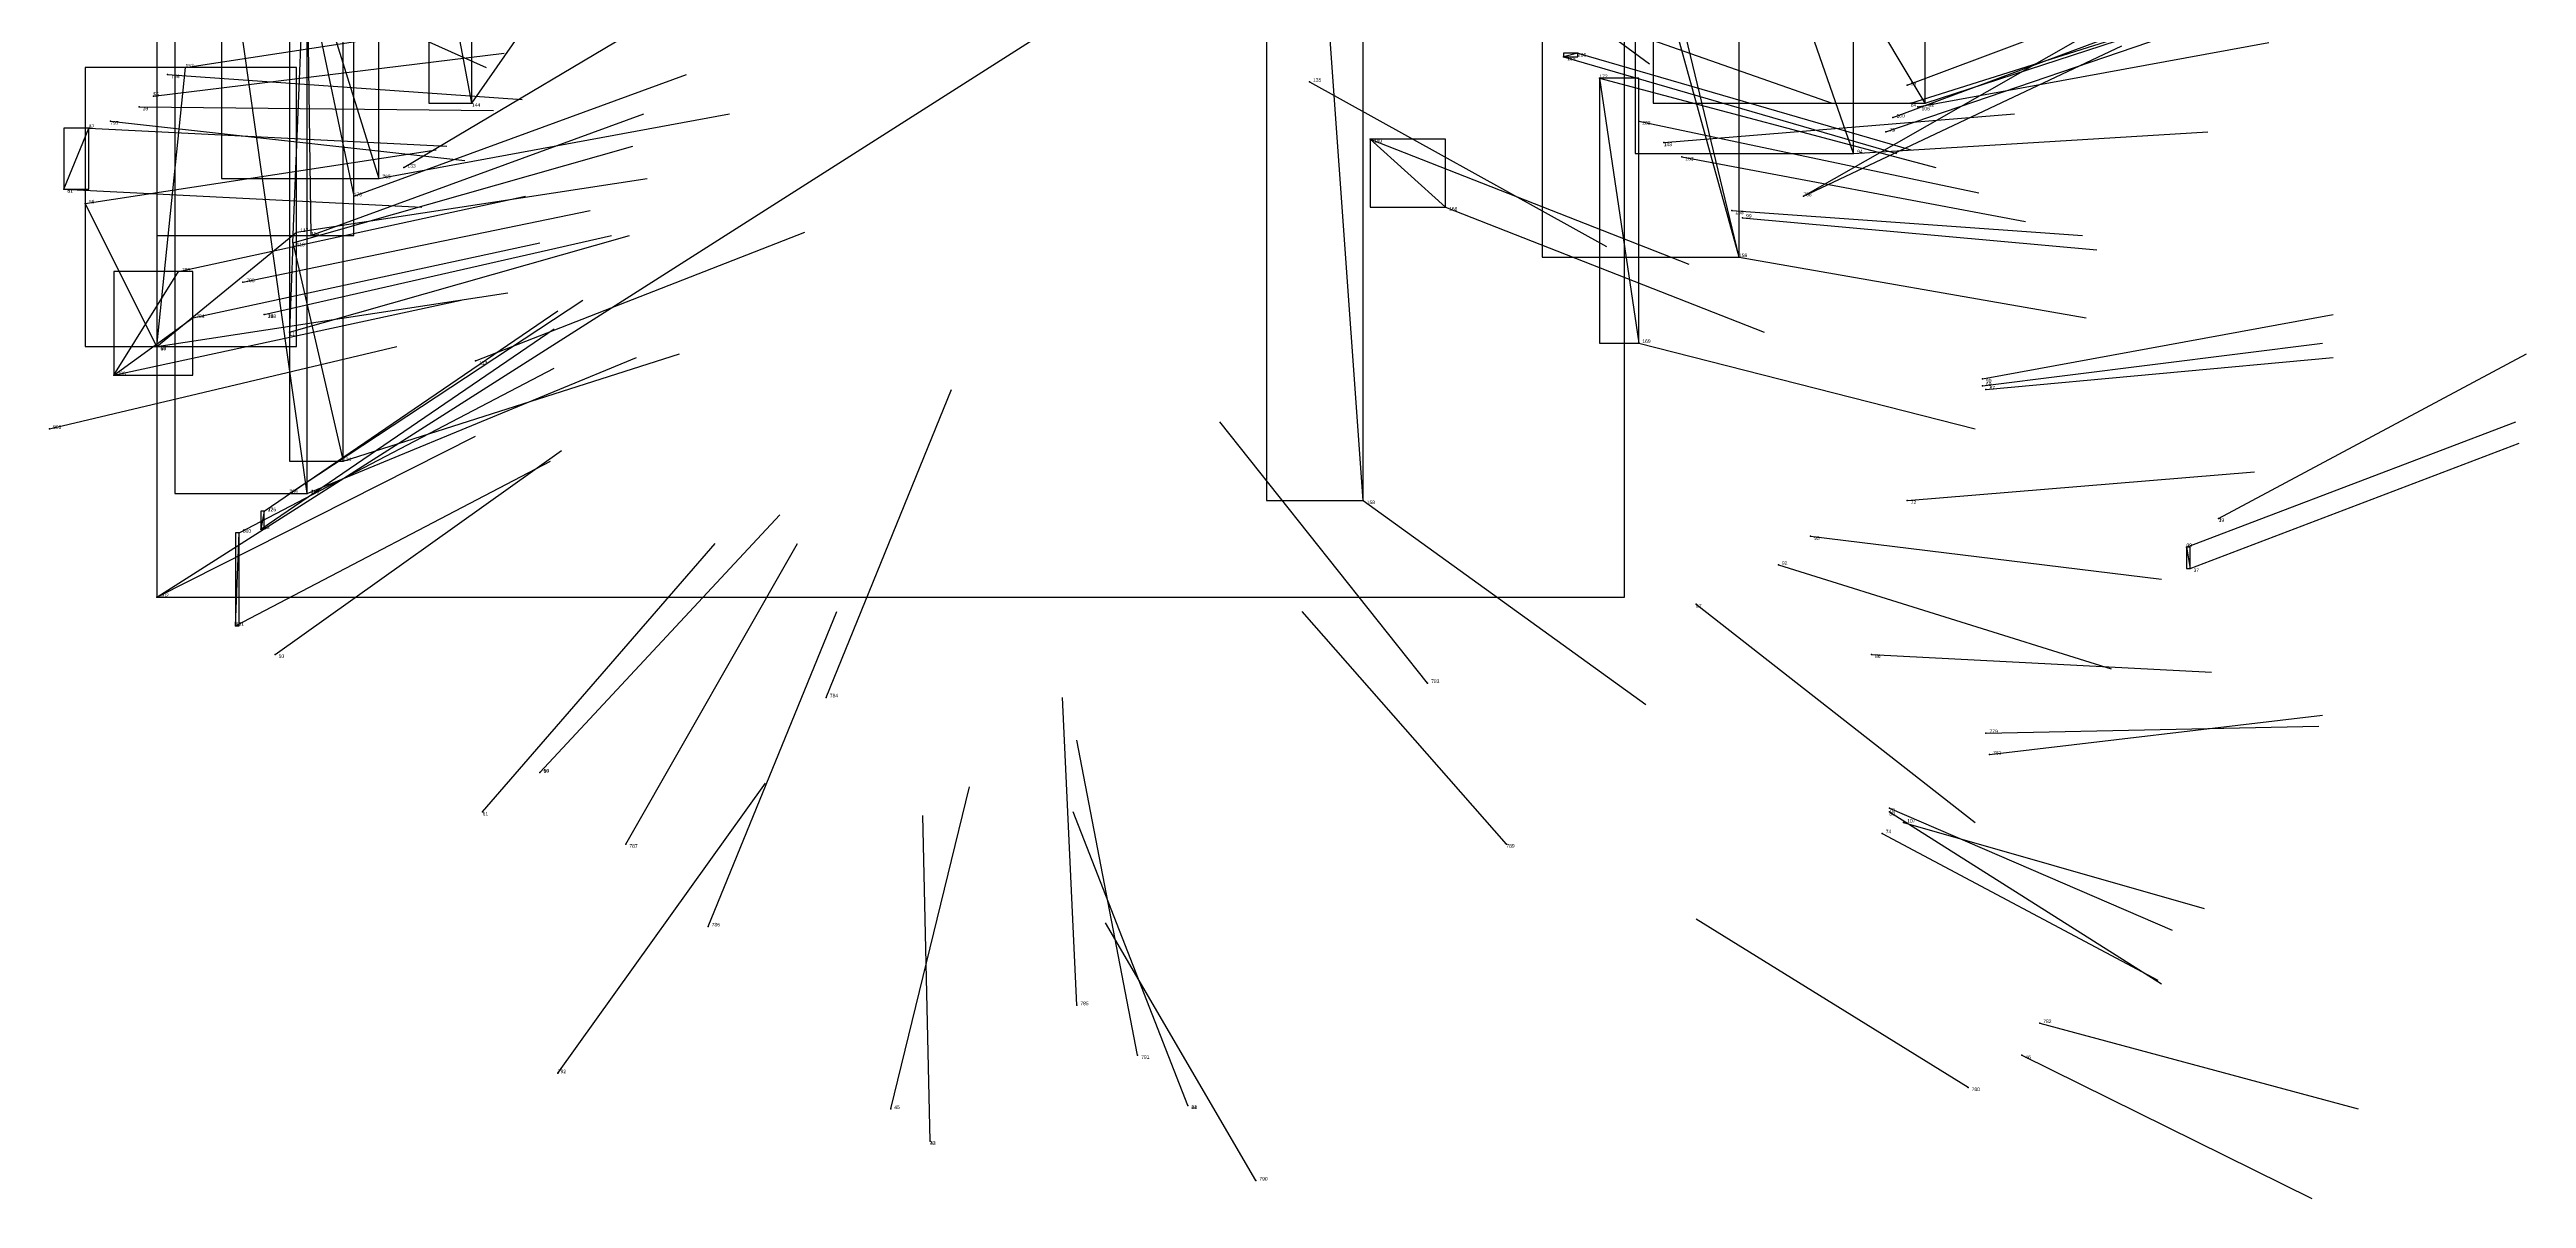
# Model space of a CAD drawing. Extents: x 59.1 to 70.8, y 600.3 to 605.1.
# Drawn here: x 68.146 to 68.838, y 600.427 to 600.748 of the extents above; entities that cross this region are included whole.
import ezdxf

# ---------------------------------------------------------------- set-up
doc = ezdxf.new("R2010")
doc.units = 0
for name, color, linetype in [('Clients', 3, 'CONTINUOUS'), ('Facilities', 3, 'CONTINUOUS'), ('Facilities_lines', 3, 'CONTINUOUS'), ('Min_max_boxes', 1, 'CONTINUOUS'), ('Normals', 1, 'CONTINUOUS'), ('Source_points', 5, 'CONTINUOUS'), ('Text', 3, 'CONTINUOUS')]:
    doc.layers.add(name, color=color, linetype=linetype)

msp = doc.modelspace()

# ---------------------------------------------------------------- linework, layer by layer
at = {"layer": 'Clients', "color": 5}
for p in [(68.569, 600.746, 443.778), (68.184, 600.743, 443.548), (68.175, 600.735, 443.487), (68.157, 600.726, 443.226), (68.157, 600.726, 443.226), (68.171, 600.732, 443.423), (68.238, 600.712, 443.589), (68.15, 600.709, 443.263), (68.156, 600.705, 443.342), (68.231, 600.707, 443.793), (68.536, 600.704, 443.729), (68.215, 600.697, 443.533), (68.219, 600.696, 443.735), (68.182, 600.686, 443.416), (68.186, 600.673, 443.413), (68.206, 600.674, 443.571), (68.176, 600.665, 443.352), (68.213, 600.669, 443.646), (68.59, 600.666, 443.629), (68.228, 600.633, 443.628), (68.218, 600.624, 443.566), (68.206, 600.619, 443.502), (68.752, 600.617, 442.887), (68.199, 600.613, 443.307), (68.205, 600.614, 443.437), (68.205, 600.614, 443.437), (68.743, 600.609, 442.966), (68.744, 600.603, 442.946), (68.283, 600.546, 443.435), (68.697, 600.467, 443.093), (68.464, 600.453, 443.224), (68.392, 600.443, 443.222)]:
    msp.add_point(p, dxfattribs=at)
at = {"layer": 'Facilities', "color": 3}
for p in [(68.573, 600.747, 443.782), (68.179, 600.741, 443.349), (68.579, 600.74, 443.725), (68.175, 600.735, 443.487), (68.264, 600.733, 443.909), (68.498, 600.739, 443.842), (68.665, 600.738, 443.388), (68.666, 600.733, 443.328), (68.67, 600.733, 443.27), (68.163, 600.728, 443.291), (68.171, 600.732, 443.423), (68.59, 600.728, 443.669), (68.661, 600.729, 443.297), (68.668, 600.732, 443.374), (68.515, 600.723, 443.784), (68.597, 600.722, 443.495), (68.65, 600.719, 443.456), (68.659, 600.725, 443.222), (68.245, 600.715, 443.854), (68.602, 600.718, 443.613), (68.15, 600.709, 443.263), (68.636, 600.707, 443.155), (68.636, 600.707, 443.077), (68.616, 600.703, 443.557), (68.619, 600.701, 443.441), (68.214, 600.694, 443.669), (68.618, 600.69, 443.542), (68.2, 600.683, 443.473), (68.206, 600.674, 443.571), (68.176, 600.665, 443.352), (68.164, 600.657, 443.29), (68.265, 600.661, 443.741), (68.686, 600.656, 443.231), (68.686, 600.654, 443.079), (68.687, 600.653, 443.153), (68.146, 600.642, 443.233), (68.213, 600.624, 443.367), (68.218, 600.624, 443.566), (68.513, 600.622, 443.602), (68.665, 600.622, 443.152), (68.206, 600.619, 443.502), (68.752, 600.617, 442.887), (68.638, 600.612, 443.323), (68.743, 600.609, 442.966), (68.629, 600.604, 443.404), (68.176, 600.595, 443.252), (68.198, 600.587, 443.294), (68.606, 600.593, 443.463), (68.209, 600.579, 443.369), (68.655, 600.579, 443.169), (68.363, 600.567, 443.427), (68.531, 600.571, 443.383), (68.687, 600.557, 443.064), (68.283, 600.546, 443.435), (68.688, 600.551, 443.04), (68.267, 600.535, 443.319), (68.66, 600.536, 443.15), (68.66, 600.535, 443.223), (68.664, 600.532, 443.125), (68.307, 600.526, 443.381), (68.553, 600.526, 443.248), (68.658, 600.529, 443.205), (68.33, 600.503, 443.327), (68.433, 600.481, 443.335), (68.702, 600.476, 443.047), (68.45, 600.467, 443.279), (68.697, 600.467, 443.093), (68.288, 600.462, 443.232), (68.682, 600.458, 443.131), (68.381, 600.452, 443.278), (68.464, 600.453, 443.224), (68.392, 600.443, 443.222), (68.483, 600.432, 443.172)]:
    msp.add_point(p, dxfattribs=at)
at = {"layer": 'Facilities_lines', "color": 3}
for p, q in [((68.513, 600.622, 443.602), (68.486, 600.998, 444.461)), ((68.618, 600.69, 443.542), (68.563, 600.919, 444.008)), ((68.65, 600.719, 443.456), (68.589, 600.894, 443.835)), ((68.218, 600.624, 443.566), (68.181, 600.885, 444.021)), ((68.67, 600.733, 443.27), (68.594, 600.86, 443.634)), ((68.176, 600.595, 443.252), (68.586, 600.856, 443.56)), ((68.618, 600.69, 443.542), (68.582, 600.82, 443.778)), ((68.264, 600.733, 443.909), (68.252, 600.796, 444.046)), ((68.214, 600.694, 443.669), (68.217, 600.768, 443.798)), ((68.218, 600.769, 443.865), (68.219, 600.696, 443.735)), ((68.218, 600.769, 443.865), (68.231, 600.707, 443.793)), ((68.22, 600.77, 443.732), (68.238, 600.712, 443.589)), ((68.573, 600.747, 443.782), (68.569, 600.746, 443.778)), ((68.176, 600.665, 443.352), (68.184, 600.743, 443.548)), ((68.579, 600.74, 443.725), (68.59, 600.666, 443.629)), ((68.175, 600.735, 443.487), (68.175, 600.735, 443.487)), ((68.15, 600.709, 443.263), (68.157, 600.726, 443.226)), ((68.15, 600.709, 443.263), (68.157, 600.726, 443.226)), ((68.171, 600.732, 443.423), (68.171, 600.732, 443.423)), ((68.515, 600.723, 443.784), (68.536, 600.704, 443.729)), ((68.15, 600.709, 443.263), (68.15, 600.709, 443.263)), ((68.176, 600.665, 443.352), (68.156, 600.705, 443.342)), ((68.176, 600.665, 443.352), (68.215, 600.697, 443.533)), ((68.214, 600.694, 443.669), (68.213, 600.669, 443.646)), ((68.214, 600.694, 443.669), (68.228, 600.633, 443.628)), ((68.164, 600.657, 443.29), (68.182, 600.686, 443.416)), ((68.164, 600.657, 443.29), (68.186, 600.673, 443.413)), ((68.206, 600.674, 443.571), (68.206, 600.674, 443.571)), ((68.176, 600.665, 443.352), (68.176, 600.665, 443.352)), ((68.218, 600.624, 443.566), (68.218, 600.624, 443.566)), ((68.206, 600.619, 443.502), (68.205, 600.614, 443.437)), ((68.206, 600.619, 443.502), (68.205, 600.614, 443.437)), ((68.206, 600.619, 443.502), (68.206, 600.619, 443.502)), ((68.752, 600.617, 442.887), (68.752, 600.617, 442.887)), ((68.198, 600.587, 443.294), (68.199, 600.613, 443.307)), ((68.743, 600.609, 442.966), (68.743, 600.609, 442.966)), ((68.743, 600.609, 442.966), (68.744, 600.603, 442.946)), ((68.283, 600.546, 443.435), (68.283, 600.546, 443.435)), ((68.697, 600.467, 443.093), (68.697, 600.467, 443.093)), ((68.464, 600.453, 443.224), (68.464, 600.453, 443.224)), ((68.392, 600.443, 443.222), (68.392, 600.443, 443.222))]:
    msp.add_line(p, q, dxfattribs=at)
at = {"layer": 'Min_max_boxes', "color": 1}
for p, q in [((68.486, 600.998, 443.602), (68.486, 600.622, 443.602)), ((68.486, 600.998, 444.461), (68.486, 600.622, 444.461)), ((68.513, 600.622, 443.602), (68.513, 600.998, 443.602)), ((68.513, 600.622, 444.461), (68.513, 600.998, 444.461)), ((68.563, 600.919, 443.542), (68.563, 600.69, 443.542)), ((68.563, 600.919, 444.008), (68.563, 600.69, 444.008)), ((68.618, 600.69, 443.542), (68.618, 600.919, 443.542)), ((68.618, 600.69, 444.008), (68.618, 600.919, 444.008)), ((68.589, 600.894, 443.456), (68.589, 600.719, 443.456)), ((68.589, 600.894, 443.835), (68.589, 600.719, 443.835)), ((68.65, 600.719, 443.456), (68.65, 600.894, 443.456)), ((68.65, 600.719, 443.835), (68.65, 600.894, 443.835)), ((68.181, 600.885, 443.566), (68.181, 600.624, 443.566)), ((68.181, 600.885, 444.021), (68.181, 600.624, 444.021)), ((68.218, 600.624, 443.566), (68.218, 600.885, 443.566)), ((68.218, 600.624, 444.021), (68.218, 600.885, 444.021)), ((68.176, 600.882, 443.735), (68.176, 600.696, 443.735)), ((68.176, 600.882, 443.955), (68.176, 600.696, 443.955)), ((68.231, 600.696, 443.735), (68.231, 600.882, 443.735)), ((68.231, 600.696, 443.955), (68.231, 600.882, 443.955)), ((68.594, 600.86, 443.27), (68.594, 600.733, 443.27)), ((68.594, 600.86, 443.634), (68.594, 600.733, 443.634)), ((68.67, 600.733, 443.27), (68.67, 600.86, 443.27)), ((68.67, 600.733, 443.634), (68.67, 600.86, 443.634)), ((68.176, 600.856, 443.252), (68.176, 600.595, 443.252)), ((68.176, 600.856, 443.56), (68.176, 600.595, 443.56)), ((68.586, 600.595, 443.252), (68.586, 600.856, 443.252)), ((68.586, 600.595, 443.56), (68.586, 600.856, 443.56)), ((68.252, 600.796, 443.909), (68.252, 600.733, 443.909)), ((68.252, 600.796, 444.046), (68.252, 600.733, 444.046)), ((68.264, 600.733, 443.909), (68.264, 600.796, 443.909)), ((68.264, 600.733, 444.046), (68.264, 600.796, 444.046)), ((68.194, 600.77, 443.589), (68.194, 600.712, 443.589)), ((68.194, 600.77, 443.732), (68.194, 600.712, 443.732)), ((68.213, 600.768, 443.628), (68.213, 600.633, 443.628)), ((68.213, 600.768, 443.798), (68.213, 600.633, 443.798)), ((68.228, 600.633, 443.628), (68.228, 600.768, 443.628)), ((68.228, 600.633, 443.798), (68.228, 600.768, 443.798)), ((68.238, 600.712, 443.589), (68.238, 600.77, 443.589)), ((68.238, 600.712, 443.732), (68.238, 600.77, 443.732)), ((68.573, 600.747, 443.778), (68.569, 600.747, 443.778)), ((68.569, 600.747, 443.778), (68.569, 600.746, 443.778)), ((68.573, 600.747, 443.782), (68.569, 600.747, 443.782)), ((68.569, 600.747, 443.782), (68.569, 600.746, 443.782)), ((68.569, 600.747, 443.778), (68.569, 600.747, 443.782)), ((68.569, 600.746, 443.778), (68.573, 600.746, 443.778)), ((68.569, 600.746, 443.782), (68.573, 600.746, 443.782)), ((68.569, 600.746, 443.778), (68.569, 600.746, 443.782)), ((68.573, 600.746, 443.778), (68.573, 600.747, 443.778)), ((68.573, 600.746, 443.782), (68.573, 600.747, 443.782)), ((68.573, 600.747, 443.778), (68.573, 600.747, 443.782)), ((68.573, 600.746, 443.778), (68.573, 600.746, 443.782)), ((68.215, 600.743, 443.342), (68.156, 600.743, 443.342)), ((68.156, 600.743, 443.342), (68.156, 600.665, 443.342)), ((68.215, 600.743, 443.548), (68.156, 600.743, 443.548)), ((68.156, 600.743, 443.548), (68.156, 600.665, 443.548)), ((68.156, 600.743, 443.342), (68.156, 600.743, 443.548)), ((68.215, 600.665, 443.342), (68.215, 600.743, 443.342)), ((68.215, 600.665, 443.548), (68.215, 600.743, 443.548)), ((68.215, 600.743, 443.342), (68.215, 600.743, 443.548)), ((68.59, 600.74, 443.629), (68.579, 600.74, 443.629)), ((68.579, 600.74, 443.629), (68.579, 600.666, 443.629)), ((68.59, 600.74, 443.725), (68.579, 600.74, 443.725)), ((68.579, 600.74, 443.725), (68.579, 600.666, 443.725)), ((68.579, 600.74, 443.629), (68.579, 600.74, 443.725)), ((68.59, 600.666, 443.629), (68.59, 600.74, 443.629)), ((68.59, 600.666, 443.725), (68.59, 600.74, 443.725)), ((68.59, 600.74, 443.629), (68.59, 600.74, 443.725)), ((68.175, 600.735, 443.487), (68.175, 600.735, 443.487)), ((68.175, 600.735, 443.487), (68.175, 600.735, 443.487)), ((68.175, 600.735, 443.487), (68.175, 600.735, 443.487)), ((68.175, 600.735, 443.487), (68.175, 600.735, 443.487)), ((68.175, 600.735, 443.487), (68.175, 600.735, 443.487)), ((68.175, 600.735, 443.487), (68.175, 600.735, 443.487)), ((68.175, 600.735, 443.487), (68.175, 600.735, 443.487)), ((68.175, 600.735, 443.487), (68.175, 600.735, 443.487)), ((68.175, 600.735, 443.487), (68.175, 600.735, 443.487)), ((68.175, 600.735, 443.487), (68.175, 600.735, 443.487)), ((68.175, 600.735, 443.487), (68.175, 600.735, 443.487)), ((68.175, 600.735, 443.487), (68.175, 600.735, 443.487)), ((68.252, 600.733, 443.909), (68.264, 600.733, 443.909)), ((68.252, 600.733, 444.046), (68.264, 600.733, 444.046)), ((68.252, 600.733, 443.909), (68.252, 600.733, 444.046)), ((68.264, 600.733, 443.909), (68.264, 600.733, 444.046)), ((68.594, 600.733, 443.27), (68.67, 600.733, 443.27)), ((68.594, 600.733, 443.634), (68.67, 600.733, 443.634)), ((68.594, 600.733, 443.27), (68.594, 600.733, 443.634)), ((68.67, 600.733, 443.27), (68.67, 600.733, 443.634)), ((68.157, 600.726, 443.226), (68.15, 600.726, 443.226)), ((68.15, 600.726, 443.226), (68.15, 600.709, 443.226)), ((68.157, 600.726, 443.263), (68.15, 600.726, 443.263)), ((68.15, 600.726, 443.263), (68.15, 600.709, 443.263)), ((68.15, 600.726, 443.226), (68.15, 600.726, 443.263)), ((68.157, 600.709, 443.226), (68.157, 600.726, 443.226)), ((68.157, 600.709, 443.263), (68.157, 600.726, 443.263)), ((68.157, 600.726, 443.226), (68.157, 600.726, 443.263)), ((68.171, 600.732, 443.423), (68.171, 600.732, 443.423)), ((68.171, 600.732, 443.423), (68.171, 600.732, 443.423)), ((68.171, 600.732, 443.423), (68.171, 600.732, 443.423)), ((68.171, 600.732, 443.423), (68.171, 600.732, 443.423)), ((68.171, 600.732, 443.423), (68.171, 600.732, 443.423)), ((68.171, 600.732, 443.423), (68.171, 600.732, 443.423)), ((68.171, 600.732, 443.423), (68.171, 600.732, 443.423)), ((68.171, 600.732, 443.423), (68.171, 600.732, 443.423)), ((68.171, 600.732, 443.423), (68.171, 600.732, 443.423)), ((68.171, 600.732, 443.423), (68.171, 600.732, 443.423)), ((68.171, 600.732, 443.423), (68.171, 600.732, 443.423)), ((68.171, 600.732, 443.423), (68.171, 600.732, 443.423)), ((68.536, 600.723, 443.729), (68.515, 600.723, 443.729)), ((68.515, 600.723, 443.729), (68.515, 600.704, 443.729)), ((68.536, 600.723, 443.784), (68.515, 600.723, 443.784)), ((68.515, 600.723, 443.784), (68.515, 600.704, 443.784)), ((68.515, 600.723, 443.729), (68.515, 600.723, 443.784)), ((68.536, 600.704, 443.729), (68.536, 600.723, 443.729)), ((68.536, 600.704, 443.784), (68.536, 600.723, 443.784)), ((68.536, 600.723, 443.729), (68.536, 600.723, 443.784)), ((68.589, 600.719, 443.456), (68.65, 600.719, 443.456)), ((68.589, 600.719, 443.835), (68.65, 600.719, 443.835)), ((68.589, 600.719, 443.456), (68.589, 600.719, 443.835)), ((68.65, 600.719, 443.456), (68.65, 600.719, 443.835)), ((68.194, 600.712, 443.589), (68.238, 600.712, 443.589)), ((68.194, 600.712, 443.732), (68.238, 600.712, 443.732)), ((68.194, 600.712, 443.589), (68.194, 600.712, 443.732)), ((68.238, 600.712, 443.589), (68.238, 600.712, 443.732)), ((68.15, 600.709, 443.226), (68.157, 600.709, 443.226)), ((68.15, 600.709, 443.263), (68.157, 600.709, 443.263)), ((68.15, 600.709, 443.226), (68.15, 600.709, 443.263)), ((68.157, 600.709, 443.226), (68.157, 600.709, 443.263)), ((68.515, 600.704, 443.729), (68.536, 600.704, 443.729)), ((68.515, 600.704, 443.784), (68.536, 600.704, 443.784)), ((68.515, 600.704, 443.729), (68.515, 600.704, 443.784)), ((68.536, 600.704, 443.729), (68.536, 600.704, 443.784)), ((68.176, 600.696, 443.735), (68.231, 600.696, 443.735)), ((68.176, 600.696, 443.955), (68.231, 600.696, 443.955)), ((68.176, 600.696, 443.735), (68.176, 600.696, 443.955)), ((68.231, 600.696, 443.735), (68.231, 600.696, 443.955)), ((68.186, 600.686, 443.29), (68.164, 600.686, 443.29)), ((68.164, 600.686, 443.29), (68.164, 600.657, 443.29)), ((68.186, 600.686, 443.416), (68.164, 600.686, 443.416)), ((68.164, 600.686, 443.416), (68.164, 600.657, 443.416)), ((68.164, 600.686, 443.29), (68.164, 600.686, 443.416)), ((68.186, 600.657, 443.29), (68.186, 600.686, 443.29)), ((68.186, 600.657, 443.416), (68.186, 600.686, 443.416)), ((68.186, 600.686, 443.29), (68.186, 600.686, 443.416)), ((68.563, 600.69, 443.542), (68.618, 600.69, 443.542)), ((68.563, 600.69, 444.008), (68.618, 600.69, 444.008)), ((68.563, 600.69, 443.542), (68.563, 600.69, 444.008)), ((68.618, 600.69, 443.542), (68.618, 600.69, 444.008)), ((68.206, 600.674, 443.571), (68.206, 600.674, 443.571)), ((68.206, 600.674, 443.571), (68.206, 600.674, 443.571)), ((68.206, 600.674, 443.571), (68.206, 600.674, 443.571)), ((68.206, 600.674, 443.571), (68.206, 600.674, 443.571)), ((68.206, 600.674, 443.571), (68.206, 600.674, 443.571)), ((68.206, 600.674, 443.571), (68.206, 600.674, 443.571)), ((68.206, 600.674, 443.571), (68.206, 600.674, 443.571)), ((68.206, 600.674, 443.571), (68.206, 600.674, 443.571)), ((68.206, 600.674, 443.571), (68.206, 600.674, 443.571)), ((68.206, 600.674, 443.571), (68.206, 600.674, 443.571)), ((68.206, 600.674, 443.571), (68.206, 600.674, 443.571)), ((68.206, 600.674, 443.571), (68.206, 600.674, 443.571)), ((68.156, 600.665, 443.342), (68.215, 600.665, 443.342)), ((68.156, 600.665, 443.548), (68.215, 600.665, 443.548)), ((68.156, 600.665, 443.342), (68.156, 600.665, 443.548)), ((68.215, 600.665, 443.342), (68.215, 600.665, 443.548)), ((68.579, 600.666, 443.629), (68.59, 600.666, 443.629)), ((68.579, 600.666, 443.725), (68.59, 600.666, 443.725)), ((68.579, 600.666, 443.629), (68.579, 600.666, 443.725)), ((68.59, 600.666, 443.629), (68.59, 600.666, 443.725)), ((68.164, 600.657, 443.29), (68.186, 600.657, 443.29)), ((68.164, 600.657, 443.416), (68.186, 600.657, 443.416)), ((68.164, 600.657, 443.29), (68.164, 600.657, 443.416)), ((68.186, 600.657, 443.29), (68.186, 600.657, 443.416)), ((68.213, 600.633, 443.628), (68.228, 600.633, 443.628)), ((68.213, 600.633, 443.798), (68.228, 600.633, 443.798)), ((68.213, 600.633, 443.628), (68.213, 600.633, 443.798)), ((68.228, 600.633, 443.628), (68.228, 600.633, 443.798)), ((68.181, 600.624, 443.566), (68.218, 600.624, 443.566)), ((68.181, 600.624, 444.021), (68.218, 600.624, 444.021)), ((68.181, 600.624, 443.566), (68.181, 600.624, 444.021)), ((68.218, 600.624, 443.566), (68.218, 600.624, 444.021)), ((68.486, 600.622, 443.602), (68.513, 600.622, 443.602)), ((68.486, 600.622, 444.461), (68.513, 600.622, 444.461)), ((68.486, 600.622, 443.602), (68.486, 600.622, 444.461)), ((68.513, 600.622, 443.602), (68.513, 600.622, 444.461)), ((68.206, 600.619, 443.437), (68.205, 600.619, 443.437)), ((68.205, 600.619, 443.437), (68.205, 600.614, 443.437)), ((68.206, 600.619, 443.502), (68.205, 600.619, 443.502)), ((68.205, 600.619, 443.502), (68.205, 600.614, 443.502)), ((68.205, 600.619, 443.437), (68.205, 600.619, 443.502)), ((68.206, 600.614, 443.437), (68.206, 600.619, 443.437)), ((68.206, 600.614, 443.502), (68.206, 600.619, 443.502)), ((68.206, 600.619, 443.437), (68.206, 600.619, 443.502)), ((68.752, 600.617, 442.887), (68.752, 600.617, 442.887)), ((68.752, 600.617, 442.887), (68.752, 600.617, 442.887)), ((68.752, 600.617, 442.887), (68.752, 600.617, 442.887)), ((68.752, 600.617, 442.887), (68.752, 600.617, 442.887)), ((68.752, 600.617, 442.887), (68.752, 600.617, 442.887)), ((68.752, 600.617, 442.887), (68.752, 600.617, 442.887)), ((68.752, 600.617, 442.887), (68.752, 600.617, 442.887)), ((68.752, 600.617, 442.887), (68.752, 600.617, 442.887)), ((68.752, 600.617, 442.887), (68.752, 600.617, 442.887)), ((68.752, 600.617, 442.887), (68.752, 600.617, 442.887)), ((68.752, 600.617, 442.887), (68.752, 600.617, 442.887)), ((68.752, 600.617, 442.887), (68.752, 600.617, 442.887)), ((68.199, 600.613, 443.294), (68.198, 600.613, 443.294)), ((68.198, 600.613, 443.294), (68.198, 600.587, 443.294)), ((68.199, 600.613, 443.307), (68.198, 600.613, 443.307)), ((68.198, 600.613, 443.307), (68.198, 600.587, 443.307)), ((68.198, 600.613, 443.294), (68.198, 600.613, 443.307)), ((68.199, 600.587, 443.294), (68.199, 600.613, 443.294)), ((68.199, 600.587, 443.307), (68.199, 600.613, 443.307)), ((68.199, 600.613, 443.294), (68.199, 600.613, 443.307)), ((68.205, 600.614, 443.437), (68.206, 600.614, 443.437)), ((68.205, 600.614, 443.502), (68.206, 600.614, 443.502)), ((68.205, 600.614, 443.437), (68.205, 600.614, 443.502)), ((68.206, 600.614, 443.437), (68.206, 600.614, 443.502)), ((68.744, 600.609, 442.946), (68.743, 600.609, 442.946)), ((68.743, 600.609, 442.946), (68.743, 600.603, 442.946)), ((68.744, 600.609, 442.966), (68.743, 600.609, 442.966)), ((68.743, 600.609, 442.966), (68.743, 600.603, 442.966)), ((68.743, 600.609, 442.946), (68.743, 600.609, 442.966)), ((68.744, 600.603, 442.946), (68.744, 600.609, 442.946)), ((68.744, 600.603, 442.966), (68.744, 600.609, 442.966)), ((68.744, 600.609, 442.946), (68.744, 600.609, 442.966)), ((68.743, 600.603, 442.946), (68.744, 600.603, 442.946)), ((68.743, 600.603, 442.966), (68.744, 600.603, 442.966)), ((68.743, 600.603, 442.946), (68.743, 600.603, 442.966)), ((68.744, 600.603, 442.946), (68.744, 600.603, 442.966)), ((68.176, 600.595, 443.252), (68.586, 600.595, 443.252)), ((68.176, 600.595, 443.56), (68.586, 600.595, 443.56)), ((68.176, 600.595, 443.252), (68.176, 600.595, 443.56)), ((68.586, 600.595, 443.252), (68.586, 600.595, 443.56)), ((68.198, 600.587, 443.294), (68.199, 600.587, 443.294)), ((68.198, 600.587, 443.307), (68.199, 600.587, 443.307)), ((68.198, 600.587, 443.294), (68.198, 600.587, 443.307)), ((68.199, 600.587, 443.294), (68.199, 600.587, 443.307)), ((68.283, 600.546, 443.435), (68.283, 600.546, 443.435)), ((68.283, 600.546, 443.435), (68.283, 600.546, 443.435)), ((68.283, 600.546, 443.435), (68.283, 600.546, 443.435)), ((68.283, 600.546, 443.435), (68.283, 600.546, 443.435)), ((68.283, 600.546, 443.435), (68.283, 600.546, 443.435)), ((68.283, 600.546, 443.435), (68.283, 600.546, 443.435)), ((68.283, 600.546, 443.435), (68.283, 600.546, 443.435)), ((68.283, 600.546, 443.435), (68.283, 600.546, 443.435)), ((68.283, 600.546, 443.435), (68.283, 600.546, 443.435)), ((68.283, 600.546, 443.435), (68.283, 600.546, 443.435)), ((68.283, 600.546, 443.435), (68.283, 600.546, 443.435)), ((68.283, 600.546, 443.435), (68.283, 600.546, 443.435)), ((68.697, 600.467, 443.093), (68.697, 600.467, 443.093)), ((68.697, 600.467, 443.093), (68.697, 600.467, 443.093)), ((68.697, 600.467, 443.093), (68.697, 600.467, 443.093)), ((68.697, 600.467, 443.093), (68.697, 600.467, 443.093)), ((68.697, 600.467, 443.093), (68.697, 600.467, 443.093)), ((68.697, 600.467, 443.093), (68.697, 600.467, 443.093)), ((68.697, 600.467, 443.093), (68.697, 600.467, 443.093)), ((68.697, 600.467, 443.093), (68.697, 600.467, 443.093)), ((68.697, 600.467, 443.093), (68.697, 600.467, 443.093)), ((68.697, 600.467, 443.093), (68.697, 600.467, 443.093)), ((68.697, 600.467, 443.093), (68.697, 600.467, 443.093)), ((68.697, 600.467, 443.093), (68.697, 600.467, 443.093)), ((68.464, 600.453, 443.224), (68.464, 600.453, 443.224)), ((68.464, 600.453, 443.224), (68.464, 600.453, 443.224)), ((68.464, 600.453, 443.224), (68.464, 600.453, 443.224)), ((68.464, 600.453, 443.224), (68.464, 600.453, 443.224)), ((68.464, 600.453, 443.224), (68.464, 600.453, 443.224)), ((68.464, 600.453, 443.224), (68.464, 600.453, 443.224)), ((68.464, 600.453, 443.224), (68.464, 600.453, 443.224)), ((68.464, 600.453, 443.224), (68.464, 600.453, 443.224)), ((68.464, 600.453, 443.224), (68.464, 600.453, 443.224)), ((68.464, 600.453, 443.224), (68.464, 600.453, 443.224)), ((68.464, 600.453, 443.224), (68.464, 600.453, 443.224)), ((68.464, 600.453, 443.224), (68.464, 600.453, 443.224)), ((68.392, 600.443, 443.222), (68.392, 600.443, 443.222)), ((68.392, 600.443, 443.222), (68.392, 600.443, 443.222)), ((68.392, 600.443, 443.222), (68.392, 600.443, 443.222)), ((68.392, 600.443, 443.222), (68.392, 600.443, 443.222)), ((68.392, 600.443, 443.222), (68.392, 600.443, 443.222)), ((68.392, 600.443, 443.222), (68.392, 600.443, 443.222)), ((68.392, 600.443, 443.222), (68.392, 600.443, 443.222)), ((68.392, 600.443, 443.222), (68.392, 600.443, 443.222)), ((68.392, 600.443, 443.222), (68.392, 600.443, 443.222)), ((68.392, 600.443, 443.222), (68.392, 600.443, 443.222)), ((68.392, 600.443, 443.222), (68.392, 600.443, 443.222)), ((68.392, 600.443, 443.222), (68.392, 600.443, 443.222))]:
    msp.add_line(p, q, dxfattribs=at)
at = {"layer": 'Normals', "color": 1}
for p, q in [((68.264, 600.733, 443.909), (68.319, 600.812, 443.88)), ((68.517, 600.8, 443.949), (68.593, 600.744, 443.98)), ((68.177, 600.784, 443.271), (68.268, 600.743, 443.274)), ((68.177, 600.784, 443.271), (68.268, 600.743, 443.274)), ((68.665, 600.738, 443.388), (68.758, 600.773, 443.395)), ((68.245, 600.715, 443.854), (68.329, 600.765, 443.832)), ((68.553, 600.765, 443.837), (68.644, 600.733, 443.863)), ((68.661, 600.729, 443.297), (68.755, 600.764, 443.295)), ((68.666, 600.733, 443.328), (68.761, 600.763, 443.331)), ((68.67, 600.733, 443.27), (68.765, 600.764, 443.268)), ((68.184, 600.743, 443.548), (68.282, 600.758, 443.538)), ((68.636, 600.707, 443.077), (68.722, 600.756, 443.093)), ((68.659, 600.725, 443.222), (68.753, 600.757, 443.212)), ((68.175, 600.735, 443.487), (68.273, 600.747, 443.473)), ((68.175, 600.735, 443.487), (68.273, 600.747, 443.473)), ((68.569, 600.746, 443.778), (68.662, 600.719, 443.804)), ((68.573, 600.747, 443.782), (68.666, 600.72, 443.808)), ((68.636, 600.707, 443.155), (68.725, 600.749, 443.137)), ((68.668, 600.732, 443.374), (68.766, 600.75, 443.381)), ((68.179, 600.741, 443.349), (68.278, 600.734, 443.338)), ((68.231, 600.707, 443.793), (68.324, 600.741, 443.78)), ((68.579, 600.74, 443.725), (68.673, 600.715, 443.748)), ((68.498, 600.739, 443.842), (68.581, 600.693, 443.875)), ((68.157, 600.726, 443.226), (68.257, 600.721, 443.22)), ((68.157, 600.726, 443.226), (68.257, 600.721, 443.22)), ((68.163, 600.728, 443.291), (68.262, 600.717, 443.285)), ((68.171, 600.732, 443.423), (68.27, 600.731, 443.41)), ((68.171, 600.732, 443.423), (68.27, 600.731, 443.41)), ((68.219, 600.696, 443.735), (68.312, 600.73, 443.72)), ((68.238, 600.712, 443.589), (68.336, 600.73, 443.579)), ((68.59, 600.728, 443.669), (68.685, 600.708, 443.693)), ((68.597, 600.722, 443.495), (68.695, 600.73, 443.51)), ((68.156, 600.705, 443.342), (68.254, 600.72, 443.33)), ((68.214, 600.694, 443.669), (68.309, 600.721, 443.654)), ((68.515, 600.723, 443.784), (68.604, 600.688, 443.812)), ((68.65, 600.719, 443.456), (68.749, 600.725, 443.465)), ((68.215, 600.697, 443.533), (68.313, 600.712, 443.521)), ((68.602, 600.718, 443.613), (68.698, 600.7, 443.634)), ((68.15, 600.709, 443.263), (68.25, 600.704, 443.257)), ((68.15, 600.709, 443.263), (68.25, 600.704, 443.257)), ((68.182, 600.686, 443.416), (68.279, 600.707, 443.405)), ((68.2, 600.683, 443.473), (68.297, 600.703, 443.458)), ((68.536, 600.704, 443.729), (68.625, 600.669, 443.758)), ((68.616, 600.703, 443.557), (68.714, 600.696, 443.578)), ((68.619, 600.701, 443.441), (68.718, 600.692, 443.455)), ((68.186, 600.673, 443.413), (68.283, 600.694, 443.401)), ((68.206, 600.674, 443.571), (68.303, 600.696, 443.558)), ((68.206, 600.674, 443.571), (68.303, 600.696, 443.558)), ((68.213, 600.669, 443.646), (68.308, 600.696, 443.632)), ((68.265, 600.661, 443.741), (68.357, 600.697, 443.723)), ((68.618, 600.69, 443.542), (68.715, 600.673, 443.559)), ((68.164, 600.657, 443.29), (68.261, 600.678, 443.279)), ((68.176, 600.665, 443.352), (68.274, 600.68, 443.34)), ((68.176, 600.665, 443.352), (68.274, 600.68, 443.34)), ((68.213, 600.624, 443.367), (68.295, 600.678, 443.348)), ((68.205, 600.614, 443.437), (68.287, 600.67, 443.425)), ((68.205, 600.614, 443.437), (68.287, 600.67, 443.425)), ((68.206, 600.619, 443.502), (68.288, 600.675, 443.49)), ((68.206, 600.619, 443.502), (68.288, 600.675, 443.49)), ((68.686, 600.656, 443.231), (68.784, 600.674, 443.233)), ((68.146, 600.642, 443.233), (68.243, 600.665, 443.234)), ((68.228, 600.633, 443.628), (68.322, 600.663, 443.612)), ((68.59, 600.666, 443.629), (68.684, 600.642, 443.652)), ((68.686, 600.654, 443.079), (68.781, 600.666, 443.107)), ((68.752, 600.617, 442.887), (68.838, 600.663, 442.909)), ((68.752, 600.617, 442.887), (68.838, 600.663, 442.909)), ((68.199, 600.613, 443.307), (68.287, 600.659, 443.295)), ((68.218, 600.624, 443.566), (68.31, 600.662, 443.553)), ((68.218, 600.624, 443.566), (68.31, 600.662, 443.553)), ((68.687, 600.653, 443.153), (68.784, 600.662, 443.174)), ((68.363, 600.567, 443.427), (68.398, 600.653, 443.389)), ((68.531, 600.571, 443.383), (68.473, 600.644, 443.347)), ((68.743, 600.609, 442.966), (68.835, 600.644, 442.982)), ((68.743, 600.609, 442.966), (68.835, 600.644, 442.982)), ((68.176, 600.595, 443.252), (68.265, 600.64, 443.245)), ((68.209, 600.579, 443.369), (68.289, 600.636, 443.352)), ((68.744, 600.603, 442.946), (68.836, 600.638, 442.962)), ((68.198, 600.587, 443.294), (68.286, 600.633, 443.283)), ((68.665, 600.622, 443.152), (68.762, 600.63, 443.176)), ((68.513, 600.622, 443.602), (68.592, 600.565, 443.624)), ((68.283, 600.546, 443.435), (68.35, 600.618, 443.42)), ((68.283, 600.546, 443.435), (68.35, 600.618, 443.42)), ((68.267, 600.535, 443.319), (68.332, 600.61, 443.309)), ((68.307, 600.526, 443.381), (68.355, 600.61, 443.356)), ((68.638, 600.612, 443.323), (68.736, 600.6, 443.338)), ((68.629, 600.604, 443.404), (68.722, 600.575, 443.425)), ((68.33, 600.503, 443.327), (68.366, 600.591, 443.296)), ((68.553, 600.526, 443.248), (68.496, 600.591, 443.198)), ((68.606, 600.593, 443.463), (68.684, 600.532, 443.479)), ((68.655, 600.579, 443.169), (68.75, 600.574, 443.2)), ((68.433, 600.481, 443.335), (68.429, 600.567, 443.284)), ((68.688, 600.551, 443.04), (68.781, 600.562, 443.074)), ((68.45, 600.467, 443.279), (68.433, 600.555, 443.235)), ((68.687, 600.557, 443.064), (68.78, 600.559, 443.101)), ((68.288, 600.462, 443.232), (68.346, 600.543, 443.235)), ((68.381, 600.452, 443.278), (68.403, 600.542, 443.241)), ((68.392, 600.443, 443.222), (68.39, 600.534, 443.181)), ((68.392, 600.443, 443.222), (68.39, 600.534, 443.181)), ((68.464, 600.453, 443.224), (68.432, 600.535, 443.176)), ((68.464, 600.453, 443.224), (68.432, 600.535, 443.176)), ((68.66, 600.536, 443.15), (68.739, 600.502, 443.201)), ((68.66, 600.535, 443.223), (68.736, 600.487, 443.267)), ((68.664, 600.532, 443.125), (68.748, 600.508, 443.173)), ((68.658, 600.529, 443.205), (68.735, 600.488, 443.253)), ((68.483, 600.432, 443.172), (68.441, 600.504, 443.117)), ((68.682, 600.458, 443.131), (68.606, 600.505, 443.086)), ((68.702, 600.476, 443.047), (68.791, 600.452, 443.087)), ((68.697, 600.467, 443.093), (68.778, 600.427, 443.136)), ((68.697, 600.467, 443.093), (68.778, 600.427, 443.136))]:
    msp.add_line(p, q, dxfattribs=at)
at = {"layer": 'Source_points', "color": 5}
for p in [(68.569, 600.746, 443.778), (68.573, 600.747, 443.782), (68.179, 600.741, 443.349), (68.184, 600.743, 443.548), (68.579, 600.74, 443.725), (68.175, 600.735, 443.487), (68.175, 600.735, 443.487), (68.264, 600.733, 443.909), (68.498, 600.739, 443.842), (68.665, 600.738, 443.388), (68.666, 600.733, 443.328), (68.67, 600.733, 443.27), (68.157, 600.726, 443.226), (68.157, 600.726, 443.226), (68.163, 600.728, 443.291), (68.171, 600.732, 443.423), (68.171, 600.732, 443.423), (68.59, 600.728, 443.669), (68.661, 600.729, 443.297), (68.668, 600.732, 443.374), (68.515, 600.723, 443.784), (68.597, 600.722, 443.495), (68.65, 600.719, 443.456), (68.659, 600.725, 443.222), (68.238, 600.712, 443.589), (68.245, 600.715, 443.854), (68.602, 600.718, 443.613), (68.15, 600.709, 443.263), (68.15, 600.709, 443.263), (68.156, 600.705, 443.342), (68.231, 600.707, 443.793), (68.636, 600.707, 443.155), (68.636, 600.707, 443.077), (68.536, 600.704, 443.729), (68.616, 600.703, 443.557), (68.619, 600.701, 443.441), (68.214, 600.694, 443.669), (68.215, 600.697, 443.533), (68.219, 600.696, 443.735), (68.182, 600.686, 443.416), (68.618, 600.69, 443.542), (68.2, 600.683, 443.473), (68.186, 600.673, 443.413), (68.206, 600.674, 443.571), (68.206, 600.674, 443.571), (68.176, 600.665, 443.352), (68.176, 600.665, 443.352), (68.213, 600.669, 443.646), (68.59, 600.666, 443.629), (68.164, 600.657, 443.29), (68.265, 600.661, 443.741), (68.686, 600.656, 443.231), (68.686, 600.654, 443.079), (68.687, 600.653, 443.153), (68.146, 600.642, 443.233), (68.228, 600.633, 443.628), (68.213, 600.624, 443.367), (68.218, 600.624, 443.566), (68.218, 600.624, 443.566), (68.513, 600.622, 443.602), (68.665, 600.622, 443.152), (68.206, 600.619, 443.502), (68.206, 600.619, 443.502), (68.752, 600.617, 442.887), (68.752, 600.617, 442.887), (68.199, 600.613, 443.307), (68.205, 600.614, 443.437), (68.205, 600.614, 443.437), (68.638, 600.612, 443.323), (68.743, 600.609, 442.966), (68.743, 600.609, 442.966), (68.629, 600.604, 443.404), (68.744, 600.603, 442.946), (68.176, 600.595, 443.252), (68.198, 600.587, 443.294), (68.606, 600.593, 443.463), (68.209, 600.579, 443.369), (68.655, 600.579, 443.169), (68.363, 600.567, 443.427), (68.531, 600.571, 443.383), (68.687, 600.557, 443.064), (68.283, 600.546, 443.435), (68.283, 600.546, 443.435), (68.688, 600.551, 443.04), (68.267, 600.535, 443.319), (68.66, 600.536, 443.15), (68.66, 600.535, 443.223), (68.664, 600.532, 443.125), (68.307, 600.526, 443.381), (68.553, 600.526, 443.248), (68.658, 600.529, 443.205), (68.33, 600.503, 443.327), (68.433, 600.481, 443.335), (68.702, 600.476, 443.047), (68.45, 600.467, 443.279), (68.697, 600.467, 443.093), (68.697, 600.467, 443.093), (68.288, 600.462, 443.232), (68.682, 600.458, 443.131), (68.381, 600.452, 443.278), (68.464, 600.453, 443.224), (68.464, 600.453, 443.224), (68.392, 600.443, 443.222), (68.392, 600.443, 443.222), (68.483, 600.432, 443.172)]:
    msp.add_point(p, dxfattribs=at)

# ---------------------------------------------------------------- texts
at = {"layer": 'Text', "color": 3}
for s, p in [('185', (68.57, 600.745, 443.778)), ('206', (68.573, 600.746, 443.782)), ('796', (68.18, 600.74, 443.349)), ('152', (68.184, 600.743, 443.548)), ('135', (68.499, 600.739, 443.842)), ('172', (68.579, 600.74, 443.725)), ('55', (68.175, 600.735, 443.487)), ('11', (68.175, 600.735, 443.487)), ('144', (68.264, 600.732, 443.909)), ('98', (68.666, 600.738, 443.388)), ('84', (68.666, 600.732, 443.328)), ('82', (68.671, 600.732, 443.27)), ('47', (68.157, 600.726, 443.226)), ('5', (68.157, 600.726, 443.226)), ('797', (68.163, 600.727, 443.291)), ('70', (68.172, 600.731, 443.423)), ('19', (68.172, 600.731, 443.423)), ('208', (68.591, 600.727, 443.669)), ('79', (68.66, 600.725, 443.222)), ('100', (68.662, 600.729, 443.297)), ('106', (68.669, 600.731, 443.374)), ('190', (68.516, 600.722, 443.784)), ('148', (68.597, 600.721, 443.495)), ('94', (68.651, 600.719, 443.456)), ('765', (68.239, 600.712, 443.589)), ('133', (68.246, 600.715, 443.854)), ('163', (68.603, 600.717, 443.613)), ('51', (68.151, 600.708, 443.263)), ('8', (68.151, 600.708, 443.263)), ('56', (68.157, 600.705, 443.342)), ('178', (68.231, 600.707, 443.793)), ('788', (68.636, 600.707, 443.077)), ('75', (68.636, 600.707, 443.155)), ('117', (68.216, 600.697, 443.533)), ('168', (68.537, 600.703, 443.729)), ('165', (68.617, 600.702, 443.557)), ('99', (68.62, 600.701, 443.441)), ('119', (68.215, 600.693, 443.669)), ('114', (68.219, 600.696, 443.735)), ('159', (68.618, 600.69, 443.542)), ('795', (68.183, 600.686, 443.416)), ('793', (68.201, 600.683, 443.473)), ('794', (68.187, 600.673, 443.413)), ('24', (68.207, 600.673, 443.571)), ('108', (68.207, 600.673, 443.571)), ('59', (68.177, 600.664, 443.352)), ('14', (68.177, 600.664, 443.352)), ('111', (68.213, 600.668, 443.646)), ('169', (68.591, 600.666, 443.629)), ('798', (68.165, 600.657, 443.29)), ('113', (68.266, 600.66, 443.741)), ('90', (68.687, 600.655, 443.231)), ('69', (68.687, 600.654, 443.079)), ('87', (68.688, 600.653, 443.153)), ('803', (68.147, 600.642, 443.233)), ('124', (68.228, 600.633, 443.628)), ('799', (68.213, 600.624, 443.367)), ('26', (68.219, 600.624, 443.566)), ('110', (68.219, 600.624, 443.566)), ('158', (68.514, 600.621, 443.602)), ('72', (68.666, 600.621, 443.152)), ('52', (68.206, 600.614, 443.437)), ('9', (68.206, 600.614, 443.437)), ('27', (68.207, 600.619, 443.502)), ('126', (68.207, 600.619, 443.502)), ('39', (68.752, 600.616, 442.887)), ('1', (68.752, 600.616, 442.887)), ('800', (68.2, 600.613, 443.307)), ('95', (68.639, 600.611, 443.323)), ('0', (68.743, 600.609, 442.966)), ('38', (68.743, 600.609, 442.966)), ('92', (68.63, 600.604, 443.404)), ('37', (68.745, 600.602, 442.946)), ('802', (68.177, 600.595, 443.252)), ('801', (68.198, 600.587, 443.294)), ('97', (68.606, 600.592, 443.463)), ('50', (68.21, 600.578, 443.369)), ('86', (68.656, 600.578, 443.169)), ('784', (68.364, 600.567, 443.427)), ('783', (68.532, 600.571, 443.383)), ('779', (68.688, 600.557, 443.064)), ('54', (68.284, 600.546, 443.435)), ('10', (68.284, 600.546, 443.435)), ('781', (68.689, 600.551, 443.04)), ('61', (68.267, 600.534, 443.319)), ('80', (68.66, 600.534, 443.223)), ('78', (68.66, 600.535, 443.15)), ('107', (68.665, 600.532, 443.125)), ('787', (68.308, 600.525, 443.381)), ('789', (68.553, 600.525, 443.248)), ('74', (68.659, 600.529, 443.205)), ('786', (68.331, 600.503, 443.327)), ('785', (68.434, 600.481, 443.335)), ('782', (68.703, 600.476, 443.047)), ('792', (68.288, 600.462, 443.232)), ('791', (68.451, 600.466, 443.279)), ('46', (68.698, 600.466, 443.093)), ('4', (68.698, 600.466, 443.093)), ('780', (68.683, 600.457, 443.131)), ('45', (68.382, 600.452, 443.278)), ('44', (68.465, 600.452, 443.224)), ('33', (68.465, 600.452, 443.224)), ('43', (68.392, 600.442, 443.222)), ('32', (68.392, 600.442, 443.222)), ('790', (68.484, 600.432, 443.172))]:
    msp.add_text(s, height=0.001, dxfattribs=at).set_placement(p)

doc.saveas('drawing.dxf')
